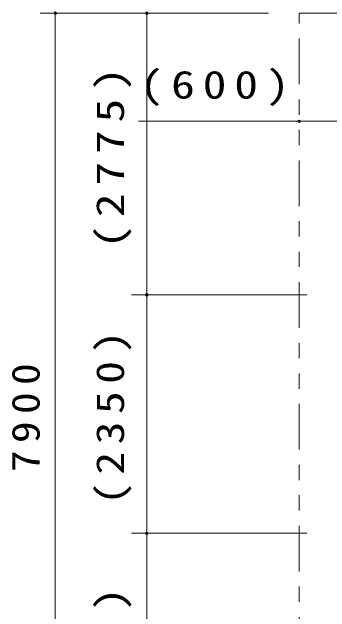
# Model space of a CAD drawing. Units: millimetres on the paper, scale 1:50. Extents: x 197 to 617, y 140 to 437.
# Drawn here: x 446.67 to 467.54, y 235.05 to 274.47 of the extents above; entities that cross this region are included whole.
import ezdxf

# ---------------------------------------------------------------- set-up
doc = ezdxf.new("R2010")
doc.units = ezdxf.units.MM
doc.linetypes.add('USER3', pattern=[8, 3, -1, 1, -1, 1, -1])
doc.layers.add('線', color=2, linetype='Continuous', lineweight=25)
doc.layers.add('補助', color=2, linetype='Continuous', lineweight=13)
doc.styles.add('ＭＳ ゴシック', font='')
doc.styles.get('ＭＳ ゴシック').set_extended_font_data('MS Gothic')

# ---------------------------------------------------------------- blocks, each defined once
blk = doc.blocks.new('dimension_origin')
at = {"color": 0, "linetype": 'Continuous', "lineweight": -2}
blk.add_circle((0, 0), 1.25, dxfattribs=at)

msp = doc.modelspace()

# ---------------------------------------------------------------- linework, layer by layer
at = {"layer": '線', "linetype": 'USER3', "lineweight": 13}
msp.add_lwpolyline([(516.181, 274.383), (516.181, 221.716), (465.514, 221.716), (465.514, 274.383)], close=True, dxfattribs=at)
at = {"layer": '補助'}
for p, q in [((463.514, 274.383), (448.514, 274.383)), ((449.514, 221.716), (449.514, 274.383)), ((463.514, 274.383), (454.514, 274.383)), ((455.514, 255.883), (455.514, 274.383)), ((469.514, 267.286), (454.973, 267.286)), ((466.014, 255.883), (454.514, 255.883)), ((466.014, 255.883), (454.514, 255.883)), ((455.514, 240.216), (455.514, 255.883)), ((466.014, 240.216), (454.514, 240.216)), ((466.014, 240.216), (454.514, 240.216)), ((455.514, 221.716), (455.514, 240.216))]:
    msp.add_line(p, q, dxfattribs=at)

# ---------------------------------------------------------------- block references
at = {"layer": '補助', "xscale": 0.0667, "yscale": 0.0667}
for p, rotation in [((449.514, 274.383), 270), ((455.514, 274.383), 270), ((455.514, 255.883), 90), ((455.514, 255.883), 270), ((455.514, 240.216), 90), ((455.514, 240.216), 270)]:
    msp.add_blockref('dimension_origin', p, dxfattribs=dict(at, rotation=rotation))
msp.add_blockref('dimension_origin', (465.514, 267.286), dxfattribs=at)

# ---------------------------------------------------------------- texts
at = {"layer": '補助', "insert": (460.223, 268.286), "char_height": 1.833, "attachment_point": 8, "style": 'ＭＳ ゴシック'}
msp.add_mtext('\\T1.33;\\W1.25;(600)', dxfattribs=at)
at = {"layer": '補助', "char_height": 1.833, "attachment_point": 8, "rotation": 90, "style": 'ＭＳ ゴシック'}
for s, insert in [('\\T1.33;\\W1.25;(2775)', (454.514, 265.133)), ('\\T1.33;\\W1.2;(2350)', (454.514, 248.05)), ('\\T1.33;\\W1.15;7900', (448.514, 248.05)), ('\\T1.33;\\W1.25;(2775)', (454.514, 230.966))]:
    msp.add_mtext(s, dxfattribs=dict(at, insert=insert))

doc.saveas('drawing.dxf')
